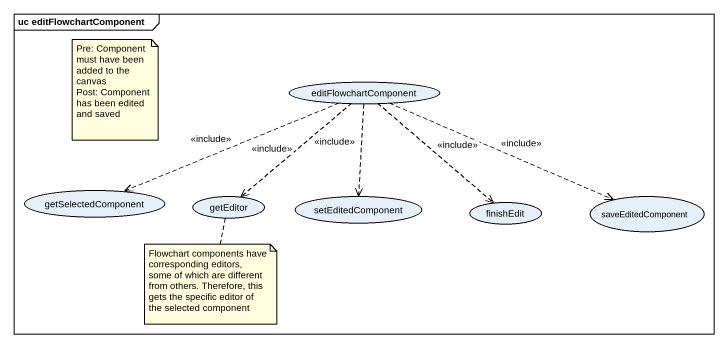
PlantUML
@startuml
mainframe uc editFlowchartComponent
usecase editFlowchartComponent
usecase getSelectedComponent
usecase getEditor
usecase setEditedComponent
usecase finishEdit
usecase saveEditedComponent
editFlowchartComponent .left.> getSelectedComponent : <<include>>
editFlowchartComponent ..> getEditor : <<include>>
editFlowchartComponent ..> setEditedComponent : <<include>>
editFlowchartComponent ..> finishEdit : <<include>>
editFlowchartComponent .right.> saveEditedComponent : <<include>>
note as N1
  Pre: Component must have been added to the canvas
  Post: Component has been edited and saved
end note
note bottom of getEditor : Flowchart components have corresponding editors, some of which are different from others. Therefore, this gets the specific editor of the selected component
@enduml
